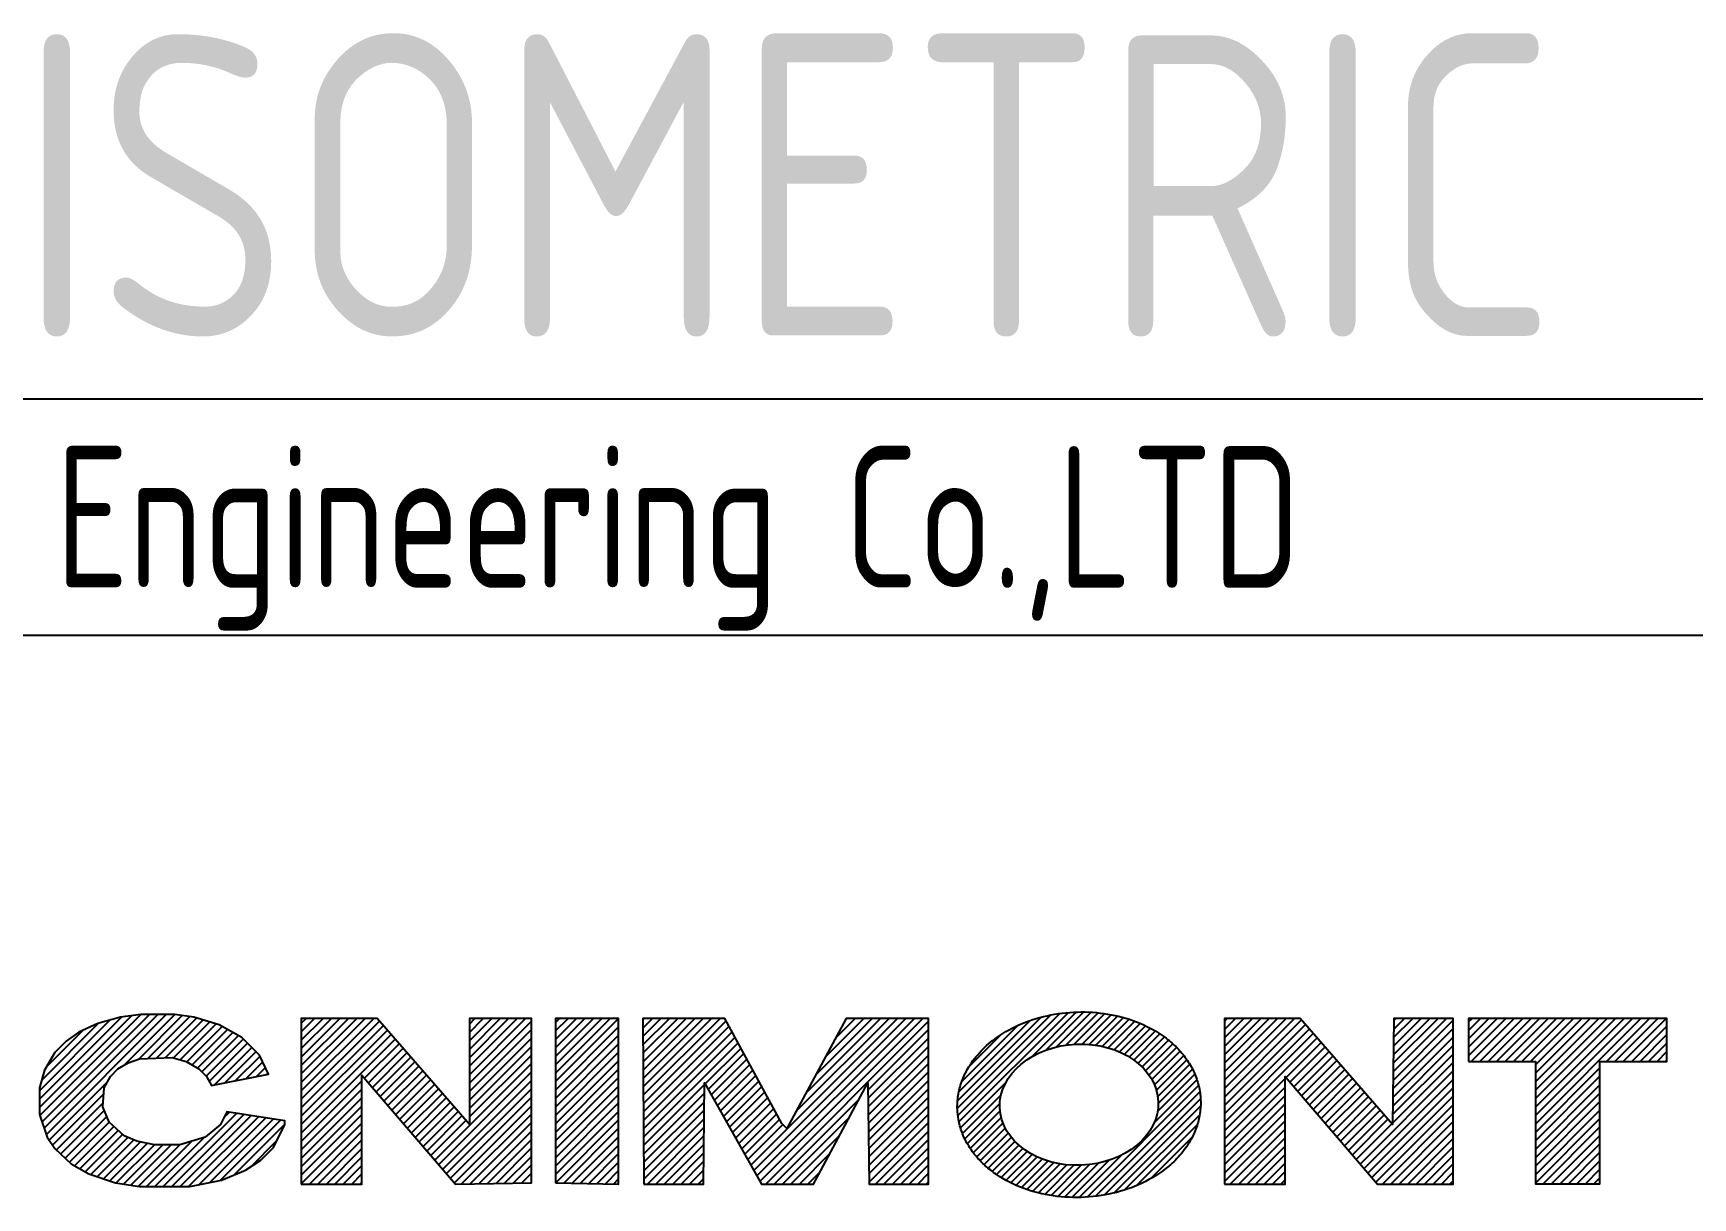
# Model space of a CAD drawing. Extents: x 0 to 594, y 0 to 420.
# Drawn here: x 444.8 to 479.94, y 23.15 to 47.81 of the extents above; entities that cross this region are included whole.
import ezdxf
from ezdxf.enums import TextEntityAlignment as Align

# ---------------------------------------------------------------- set-up
doc = ezdxf.new("R2010")
doc.units = 0
doc.header["$MEASUREMENT"] = 0
doc.linetypes.add('BORDER_2012_SLN$0$8001.Solid', pattern=[0])
doc.layers.add('BORDER_2012_SLN$0$2', color=7, linetype='Continuous')
for name, color, linetype, lineweight in [('BORDER_2012_SLN$0$BG_Level_1', 7, 'BORDER_2012_SLN$0$8001.Solid', 25), ('BORDER_2012_SLN$0$LOGO_OUTLINE', 7, 'BORDER_2012_SLN$0$8001.Solid', 25), ('BORDER_2012_SLN$0$S&T_HATCH', 7, 'BORDER_2012_SLN$0$8001.Solid', 25)]:
    doc.layers.add(name, color=color, linetype=linetype, lineweight=lineweight)
doc.styles.add('BORDER_2012_SLN$0$GOST type A', font='GOST type A')
doc.styles.add('BORDER_2012_SLN$0$GOSTtypeA', font='')
doc.styles.get('BORDER_2012_SLN$0$GOSTtypeA').set_extended_font_data('GOST type A')

# ---------------------------------------------------------------- blocks, each defined once
blk = doc.blocks.new('BORDER_2012_SLN')
at = {"lineweight": -3}
for p, q in [((444.934, 25.06), (446.879, 27.005)), ((444.934, 25.239), (446.674, 26.98)), ((444.934, 25.418), (446.432, 26.917)), ((444.942, 24.89), (447.082, 27.03)), ((444.982, 25.645), (446.185, 26.848)), ((444.987, 24.756), (447.261, 27.03)), ((445.032, 24.622), (447.44, 27.03)), ((445.077, 24.487), (447.619, 27.03)), ((446.734, 25.966), (447.798, 27.03)), ((447.035, 26.088), (447.956, 27.009)), ((447.225, 26.1), (448.114, 26.988)), ((447.411, 26.107), (448.263, 26.958)), ((447.597, 26.114), (448.4, 26.917)), ((447.774, 26.112), (448.538, 26.875)), ((447.915, 26.073), (448.675, 26.834)), ((448.052, 26.032), (448.8, 26.78)), ((448.164, 25.965), (448.915, 26.716)), ((450.477, 25.415), (452.011, 26.95)), ((450.477, 25.594), (451.832, 26.95)), ((450.477, 25.773), (451.653, 26.95)), ((450.477, 25.952), (451.474, 26.95)), ((450.477, 26.131), (451.295, 26.95)), ((450.477, 26.31), (451.116, 26.95)), ((450.477, 26.489), (450.938, 26.95)), ((450.477, 26.668), (450.759, 26.95)), ((450.477, 26.846), (450.58, 26.95)), ((450.477, 25.236), (452.133, 26.893)), ((450.477, 25.058), (452.216, 26.797)), ((454.038, 25.757), (455.226, 26.945)), ((454.038, 25.935), (455.047, 26.945)), ((454.038, 26.114), (454.868, 26.945)), ((454.038, 26.293), (454.689, 26.945)), ((454.038, 26.472), (454.51, 26.945)), ((454.038, 26.651), (454.331, 26.945)), ((454.038, 26.83), (454.153, 26.945)), ((454.038, 25.578), (455.35, 26.89)), ((454.038, 25.399), (455.35, 26.711)), ((455.858, 25.788), (457.02, 26.95)), ((455.858, 25.967), (456.841, 26.95)), ((455.858, 26.146), (456.662, 26.95)), ((455.858, 26.325), (456.483, 26.95)), ((455.858, 26.504), (456.304, 26.95)), ((455.858, 26.683), (456.125, 26.95)), ((455.858, 26.862), (455.946, 26.95)), ((455.858, 25.61), (457.197, 26.948)), ((455.858, 25.431), (457.197, 26.769)), ((457.706, 26.921), (457.735, 26.95)), ((457.708, 26.743), (457.914, 26.95)), ((457.709, 26.566), (458.093, 26.95)), ((457.71, 26.388), (458.272, 26.95)), ((457.712, 26.211), (458.451, 26.95)), ((457.713, 26.033), (458.63, 26.95)), ((457.714, 25.856), (458.808, 26.95)), ((457.716, 25.678), (458.987, 26.95)), ((457.717, 25.5), (459.166, 26.95)), ((457.718, 25.323), (459.345, 26.95)), ((457.72, 25.145), (459.474, 26.899)), ((457.721, 24.968), (459.537, 26.783)), ((459.996, 23.844), (463.102, 26.95)), ((460.061, 23.73), (463.28, 26.95)), ((460.125, 23.615), (463.459, 26.95)), ((460.19, 23.501), (463.638, 26.95)), ((460.31, 23.442), (463.757, 26.89)), ((460.952, 24.979), (462.923, 26.95)), ((461.162, 25.368), (462.744, 26.95)), ((461.373, 25.757), (462.565, 26.95)), ((461.583, 26.146), (462.386, 26.95)), ((461.793, 26.535), (462.207, 26.95)), ((462.003, 26.924), (462.028, 26.95)), ((462.474, 25.428), (463.757, 26.711)), ((470.023, 25.463), (471.509, 26.95)), ((470.023, 25.642), (471.33, 26.95)), ((470.023, 25.821), (471.151, 26.95)), ((470.023, 26), (470.972, 26.95)), ((470.023, 26.179), (470.794, 26.95)), ((470.023, 26.357), (470.615, 26.95)), ((470.023, 26.536), (470.436, 26.95)), ((470.023, 26.715), (470.257, 26.95)), ((470.023, 26.894), (470.078, 26.95)), ((470.023, 25.284), (471.656, 26.918)), ((470.023, 25.105), (471.74, 26.822)), ((470.023, 24.926), (471.823, 26.727)), ((473.593, 25.455), (474.869, 26.732)), ((473.595, 25.637), (474.869, 26.911)), ((473.597, 25.818), (474.729, 26.95)), ((473.599, 25.999), (474.55, 26.95)), ((473.601, 26.18), (474.371, 26.95)), ((473.603, 26.361), (474.192, 26.95)), ((473.606, 26.542), (474.013, 26.95)), ((473.608, 26.723), (473.835, 26.95)), ((473.61, 26.904), (473.656, 26.95)), ((475.19, 26.159), (475.981, 26.95)), ((475.19, 26.337), (475.802, 26.95)), ((475.19, 26.516), (475.623, 26.95)), ((475.19, 26.695), (475.445, 26.95)), ((475.19, 26.874), (475.266, 26.95)), ((475.25, 26.039), (476.16, 26.95)), ((475.429, 26.039), (476.339, 26.95)), ((475.607, 26.039), (476.518, 26.95)), ((475.786, 26.039), (476.697, 26.95)), ((475.965, 26.039), (476.876, 26.95)), ((476.144, 26.039), (477.054, 26.95)), ((476.323, 26.039), (477.233, 26.95)), ((476.502, 26.039), (477.412, 26.95)), ((476.607, 24.713), (478.843, 26.95)), ((476.607, 24.892), (478.664, 26.95)), ((476.607, 25.071), (478.486, 26.95)), ((476.607, 25.25), (478.307, 26.95)), ((476.607, 25.429), (478.128, 26.95)), ((476.607, 25.608), (477.949, 26.95)), ((476.607, 25.787), (477.77, 26.95)), ((476.607, 25.966), (477.591, 26.95)), ((478.112, 26.039), (479.022, 26.95)), ((478.291, 26.039), (479.201, 26.95)), ((478.47, 26.039), (479.38, 26.95)), ((478.648, 26.039), (479.394, 26.785)), ((445.083, 25.925), (445.856, 26.698)), ((448.276, 25.898), (449.03, 26.652)), ((448.372, 25.815), (449.145, 26.588)), ((448.461, 25.725), (449.251, 26.515)), ((448.528, 25.613), (449.34, 26.426)), ((450.477, 24.879), (452.299, 26.701)), ((450.477, 24.7), (452.382, 26.605)), ((450.477, 24.521), (452.465, 26.51)), ((451.816, 25.682), (452.549, 26.414)), ((454.038, 25.22), (455.35, 26.532)), ((455.858, 25.252), (457.197, 26.591)), ((455.858, 25.073), (457.197, 26.412)), ((457.722, 24.79), (459.599, 26.667)), ((457.724, 24.613), (459.662, 26.551)), ((457.725, 24.435), (459.725, 26.435)), ((462.476, 25.251), (463.757, 26.532)), ((470.023, 24.748), (471.906, 26.631)), ((470.023, 24.569), (471.989, 26.535)), ((471.328, 25.695), (472.072, 26.44)), ((473.588, 25.093), (474.869, 26.374)), ((473.591, 25.274), (474.869, 26.553)), ((478.827, 26.039), (479.394, 26.606)), ((479.006, 26.039), (479.394, 26.427)), ((448.636, 25.543), (449.43, 26.336)), ((448.86, 25.587), (449.519, 26.247)), ((449.083, 25.632), (449.603, 26.152)), ((449.307, 25.677), (449.66, 26.03)), ((451.899, 25.585), (452.632, 26.318)), ((451.982, 25.489), (452.715, 26.223)), ((452.064, 25.393), (452.798, 26.127)), ((452.147, 25.297), (452.881, 26.031)), ((454.038, 25.041), (455.35, 26.353)), ((454.038, 24.862), (455.35, 26.174)), ((455.858, 24.894), (457.197, 26.233)), ((455.858, 24.715), (457.197, 26.054)), ((459.03, 25.562), (459.788, 26.319)), ((459.095, 25.447), (459.851, 26.203)), ((459.159, 25.333), (459.914, 26.087)), ((462.478, 25.074), (463.757, 26.353)), ((462.481, 24.898), (463.757, 26.174)), ((471.41, 25.599), (472.156, 26.344)), ((471.493, 25.502), (472.239, 26.248)), ((471.576, 25.406), (472.322, 26.152)), ((471.658, 25.31), (472.405, 26.057)), ((473.584, 24.731), (474.869, 26.016)), ((473.586, 24.912), (474.869, 26.195)), ((479.185, 26.039), (479.394, 26.248)), ((479.364, 26.039), (479.394, 26.069)), ((449.531, 25.722), (449.717, 25.908)), ((449.754, 25.766), (449.774, 25.786)), ((452.23, 25.201), (452.964, 25.935)), ((452.313, 25.105), (453.048, 25.84)), ((452.395, 25.009), (453.131, 25.744)), ((453.305, 23.951), (455.35, 25.995)), ((453.388, 23.855), (455.35, 25.816)), ((455.858, 24.536), (457.197, 25.875)), ((455.858, 24.357), (457.197, 25.696)), ((459.224, 25.218), (459.977, 25.971)), ((459.288, 25.104), (460.04, 25.855)), ((459.352, 24.989), (460.103, 25.739)), ((462.483, 24.721), (463.757, 25.995)), ((462.485, 24.544), (463.757, 25.816)), ((470.023, 24.39), (471.308, 25.675)), ((471.741, 25.214), (472.488, 25.961)), ((471.824, 25.117), (472.571, 25.865)), ((471.906, 25.021), (472.655, 25.77)), ((471.989, 24.925), (472.738, 25.674)), ((472.898, 23.866), (474.869, 25.837)), ((472.981, 23.77), (474.869, 25.658)), ((476.607, 24.535), (477.975, 25.902)), ((476.607, 24.356), (477.975, 25.724)), ((445.137, 24.369), (446.368, 25.6)), ((445.209, 24.262), (446.291, 25.344)), ((450.477, 24.342), (451.762, 25.627)), ((450.477, 24.163), (451.762, 25.448)), ((452.478, 24.912), (453.214, 25.648)), ((452.561, 24.816), (453.297, 25.553)), ((452.643, 24.72), (453.38, 25.457)), ((452.726, 24.624), (453.464, 25.361)), ((453.471, 23.759), (455.35, 25.637)), ((453.554, 23.662), (455.35, 25.459)), ((455.858, 24.179), (457.197, 25.517)), ((455.858, 24), (457.197, 25.338)), ((457.726, 24.258), (459.017, 25.549)), ((457.728, 24.08), (459.015, 25.368)), ((459.417, 24.875), (460.165, 25.623)), ((459.481, 24.76), (460.228, 25.507)), ((459.546, 24.646), (460.291, 25.391)), ((462.487, 24.368), (463.757, 25.637)), ((462.49, 24.191), (463.757, 25.459)), ((470.023, 24.211), (471.308, 25.496)), ((470.023, 24.032), (471.308, 25.317)), ((472.071, 24.829), (472.821, 25.578)), ((472.154, 24.732), (472.904, 25.482)), ((472.237, 24.636), (472.987, 25.387)), ((473.063, 23.674), (474.869, 25.48)), ((476.607, 24.177), (477.975, 25.545)), ((476.607, 23.998), (477.975, 25.366)), ((445.288, 24.162), (446.278, 25.152)), ((445.381, 24.076), (446.304, 25)), ((448.838, 24.85), (448.948, 24.96)), ((450.477, 23.984), (451.762, 25.269)), ((450.477, 23.805), (451.762, 25.091)), ((452.809, 24.528), (453.547, 25.266)), ((452.892, 24.432), (453.63, 25.17)), ((452.974, 24.335), (453.713, 25.074)), ((453.057, 24.239), (453.796, 24.978)), ((453.636, 23.566), (455.35, 25.28)), ((453.719, 23.47), (455.35, 25.101)), ((455.858, 23.821), (457.197, 25.16)), ((455.858, 23.642), (457.197, 24.981)), ((457.729, 23.903), (459.013, 25.186)), ((457.731, 23.725), (459.011, 25.005)), ((459.61, 24.531), (460.354, 25.275)), ((459.674, 24.417), (460.417, 25.159)), ((459.739, 24.302), (460.48, 25.043)), ((460.488, 23.442), (462.288, 25.241)), ((462.492, 24.015), (463.757, 25.28)), ((462.494, 23.838), (463.757, 25.101)), ((470.023, 23.853), (471.308, 25.138)), ((470.023, 23.674), (471.308, 24.959)), ((472.319, 24.54), (473.07, 25.291)), ((472.402, 24.444), (473.154, 25.195)), ((472.485, 24.348), (473.237, 25.1)), ((472.567, 24.251), (473.32, 25.004)), ((473.146, 23.578), (474.869, 25.301)), ((473.229, 23.481), (474.869, 25.122)), ((476.607, 23.819), (477.975, 25.187)), ((476.607, 23.64), (477.975, 25.008)), ((445.474, 23.99), (446.357, 24.873)), ((445.567, 23.904), (446.412, 24.749)), ((445.672, 23.831), (446.505, 24.664)), ((447.555, 23.388), (449.104, 24.937)), ((447.734, 23.388), (449.259, 24.913)), ((447.913, 23.388), (449.414, 24.89)), ((448.092, 23.388), (449.569, 24.866)), ((448.308, 23.426), (449.725, 24.842)), ((448.532, 23.471), (449.88, 24.819)), ((448.756, 23.516), (450.035, 24.795)), ((449.052, 23.633), (450.129, 24.71)), ((450.477, 23.627), (451.762, 24.912)), ((450.477, 23.448), (451.762, 24.733)), ((453.14, 24.143), (453.879, 24.883)), ((453.223, 24.047), (453.963, 24.787)), ((453.872, 23.444), (455.35, 24.922)), ((454.054, 23.447), (455.35, 24.743)), ((455.864, 23.469), (457.197, 24.802)), ((456.04, 23.465), (457.197, 24.623)), ((457.732, 23.548), (459.008, 24.824)), ((457.805, 23.442), (459.006, 24.643)), ((459.803, 24.188), (460.543, 24.927)), ((459.868, 24.073), (460.606, 24.811)), ((459.932, 23.959), (460.676, 24.703)), ((460.667, 23.442), (462.08, 24.854)), ((462.497, 23.661), (463.757, 24.922)), ((462.499, 23.485), (463.757, 24.743)), ((470.023, 23.495), (471.308, 24.781)), ((470.148, 23.442), (471.308, 24.602)), ((472.65, 24.155), (473.403, 24.908)), ((472.733, 24.059), (473.486, 24.813)), ((472.815, 23.963), (473.569, 24.717)), ((473.368, 23.442), (474.869, 24.943)), ((473.547, 23.442), (474.869, 24.764)), ((476.607, 23.461), (477.975, 24.829)), ((476.772, 23.447), (477.975, 24.65)), ((445.786, 23.766), (446.599, 24.578)), ((445.9, 23.701), (446.692, 24.493)), ((446.02, 23.642), (446.806, 24.428)), ((446.154, 23.598), (446.934, 24.377)), ((446.289, 23.553), (447.072, 24.336)), ((446.423, 23.508), (447.219, 24.305)), ((446.559, 23.466), (447.367, 24.273)), ((446.714, 23.441), (447.545, 24.272)), ((446.868, 23.417), (447.723, 24.272)), ((447.023, 23.393), (447.902, 24.272)), ((447.198, 23.388), (448.156, 24.347)), ((447.376, 23.388), (448.412, 24.424)), ((449.406, 23.809), (449.959, 24.361)), ((450.65, 23.442), (451.762, 24.554)), ((450.829, 23.442), (451.762, 24.375)), ((454.236, 23.45), (455.35, 24.564)), ((454.418, 23.453), (455.35, 24.385)), ((456.215, 23.462), (457.197, 24.444)), ((456.39, 23.458), (457.197, 24.265)), ((457.984, 23.442), (459.004, 24.462)), ((458.163, 23.442), (459.002, 24.281)), ((460.846, 23.442), (461.872, 24.468)), ((462.635, 23.442), (463.757, 24.564)), ((462.814, 23.442), (463.757, 24.385)), ((470.327, 23.442), (471.308, 24.423)), ((473.726, 23.442), (474.869, 24.585)), ((473.905, 23.442), (474.869, 24.406)), ((476.951, 23.447), (477.975, 24.471)), ((477.13, 23.447), (477.975, 24.293)), ((451.008, 23.442), (451.762, 24.196)), ((451.187, 23.442), (451.762, 24.017)), ((454.6, 23.456), (455.35, 24.206)), ((454.782, 23.459), (455.35, 24.028)), ((456.566, 23.455), (457.197, 24.086)), ((456.741, 23.451), (457.197, 23.907)), ((458.342, 23.442), (458.999, 24.1)), ((458.521, 23.442), (458.997, 23.918)), ((461.025, 23.442), (461.664, 24.081)), ((462.993, 23.442), (463.757, 24.206)), ((463.172, 23.442), (463.757, 24.027)), ((470.506, 23.442), (471.308, 24.244)), ((470.685, 23.442), (471.308, 24.065)), ((474.084, 23.442), (474.869, 24.227)), ((474.262, 23.442), (474.869, 24.048)), ((477.309, 23.447), (477.975, 24.114)), ((477.488, 23.447), (477.975, 23.935)), ((451.365, 23.442), (451.762, 23.838)), ((451.544, 23.442), (451.762, 23.66)), ((454.963, 23.462), (455.35, 23.849)), ((455.145, 23.465), (455.35, 23.67)), ((456.916, 23.448), (457.197, 23.728)), ((457.092, 23.444), (457.197, 23.55)), ((458.7, 23.442), (458.995, 23.737)), ((458.879, 23.442), (458.993, 23.556)), ((461.204, 23.442), (461.456, 23.694)), ((463.351, 23.442), (463.757, 23.849)), ((463.529, 23.442), (463.757, 23.67)), ((470.864, 23.442), (471.308, 23.886)), ((471.043, 23.442), (471.308, 23.707)), ((474.441, 23.442), (474.869, 23.87)), ((474.62, 23.442), (474.869, 23.691)), ((477.667, 23.447), (477.975, 23.756)), ((477.845, 23.447), (477.975, 23.577)), ((451.723, 23.442), (451.762, 23.481)), ((455.327, 23.468), (455.35, 23.491)), ((463.708, 23.442), (463.757, 23.491)), ((471.221, 23.442), (471.308, 23.528)), ((474.799, 23.442), (474.869, 23.512))]:
    blk.add_line(p, q, dxfattribs=at)
at = {"linetype": 'BORDER_2012_SLN$0$8001.Solid', "lineweight": 25}
blk.add_ellipse((466.945, 25.122), major_axis=(-1.678, -0.066), ratio=0.764283, dxfattribs=at)
blk.add_open_spline([(464.392, 24.812), (464.408, 24.718), (464.46, 24.533), (464.584, 24.274), (464.752, 24.036), (464.957, 23.824), (465.281, 23.571), (465.761, 23.329), (466.403, 23.17), (467.076, 23.141), (467.741, 23.243), (468.359, 23.472), (468.829, 23.782), (469.151, 24.117), (469.343, 24.413), (469.464, 24.713), (469.523, 25.006), (469.525, 25.303), (469.469, 25.595), (469.359, 25.873), (469.2, 26.129), (468.999, 26.359), (468.688, 26.621), (468.233, 26.872), (467.629, 27.048), (466.99, 27.106), (466.349, 27.043), (465.739, 26.864), (465.241, 26.594), (464.863, 26.273), (464.621, 25.962), (464.466, 25.651), (464.383, 25.356), (464.365, 25.142), (464.371, 24.961), (464.38, 24.88), (464.392, 24.812)], degree=3, knots=[0, 0, 0, 0, 0.284829, 0.571271, 0.860573, 1.154063, 1.452869, 2.089495, 2.75004, 3.424218, 4.09716, 4.754401, 5.386808, 5.767398, 6.140266, 6.438075, 6.734063, 7.029367, 7.324915, 7.62172, 7.921077, 8.224478, 8.533289, 9.137941, 9.765362, 10.407797, 11.052808, 11.68719, 12.300974, 12.738866, 13.16538, 13.472548, 13.777184, 14.080656, 14.110931, 14.321211, 14.321211, 14.321211, 14.321211], dxfattribs=at)
at = {"layer": 'BORDER_2012_SLN$0$2'}
for p, q in [((402.905, 40.067), (588.6, 40.067)), ((402.905, 35.067), (491.985, 35.067))]:
    blk.add_line(p, q, dxfattribs=at)
at = {"layer": 'BORDER_2012_SLN$0$LOGO_OUTLINE', "lineweight": -3, "flags": 128}
for points in [[(444.934, 25.477), (444.934, 24.915), (445.095, 24.433), (445.255, 24.192), (445.604, 23.87), (445.978, 23.656), (446.541, 23.469), (447.049, 23.388), (448.12, 23.388), (448.79, 23.522), (449.298, 23.737), (449.62, 23.951), (449.888, 24.219), (450.129, 24.7), (450.129, 24.781), (448.897, 24.968), (448.763, 24.7), (448.442, 24.433), (447.906, 24.272), (447.371, 24.272), (446.996, 24.352), (446.728, 24.46), (446.407, 24.754), (446.273, 25.075), (446.3, 25.477), (446.434, 25.718), (446.594, 25.879), (446.808, 26.012), (447.049, 26.093), (447.746, 26.12), (448.04, 26.039), (448.308, 25.879), (448.468, 25.718), (448.576, 25.531), (449.78, 25.771), (449.593, 26.173), (449.218, 26.548), (448.736, 26.816), (448.201, 26.976), (447.799, 27.03), (447.076, 27.03), (446.648, 26.976), (446.166, 26.843), (445.764, 26.655), (445.496, 26.468), (445.255, 26.227), (445.041, 25.852)], [(450.477, 23.442), (451.762, 23.442), (451.762, 25.745), (453.743, 23.442), (455.35, 23.469), (455.35, 26.945), (454.038, 26.945), (454.038, 24.7), (452.083, 26.95), (450.477, 26.95)], [(455.858, 23.469), (457.197, 23.442), (457.197, 26.95), (455.858, 26.95)], [(457.733, 23.442), (458.991, 23.442), (459.018, 25.584), (460.223, 23.442), (461.321, 23.442), (462.472, 25.584), (462.499, 23.442), (463.757, 23.442), (463.757, 26.95), (462.017, 26.95), (460.758, 24.62), (460.651, 24.727), (459.446, 26.95), (457.706, 26.95)], [(470.023, 23.442), (471.308, 23.442), (471.308, 25.718), (473.262, 23.442), (474.869, 23.442), (474.869, 26.95), (473.61, 26.95), (473.584, 24.7), (471.629, 26.95), (470.023, 26.95)], [(475.19, 26.039), (476.607, 26.039), (476.607, 23.447), (477.975, 23.447), (477.975, 26.039), (479.394, 26.039), (479.394, 26.95), (475.19, 26.95)]]:
    blk.add_lwpolyline(points, close=True, dxfattribs=at)
at = {"layer": 'BORDER_2012_SLN$0$S&T_HATCH', "lineweight": -3}
for p, q in [((464.402, 24.757), (466.719, 27.074)), ((465.936, 26.132), (466.888, 27.084)), ((466.239, 26.275), (467.049, 27.085)), ((466.469, 26.345), (467.203, 27.08)), ((466.666, 26.383), (467.351, 27.068)), ((464.368, 25.042), (466.349, 27.023)), ((464.373, 25.206), (466.142, 26.975)), ((464.379, 24.894), (466.54, 27.054)), ((464.4, 25.393), (465.913, 26.906)), ((464.463, 25.616), (465.648, 26.8)), ((466.844, 26.402), (467.493, 27.05)), ((467.008, 26.406), (467.629, 27.027)), ((467.16, 26.399), (467.761, 26.999)), ((467.303, 26.382), (467.888, 26.967)), ((467.438, 26.357), (468.01, 26.93)), ((467.565, 26.325), (468.129, 26.888)), ((467.686, 26.286), (468.243, 26.843)), ((467.8, 26.241), (468.353, 26.794)), ((467.908, 26.189), (468.459, 26.74)), ((464.611, 25.923), (465.298, 26.61)), ((468.01, 26.132), (468.561, 26.683)), ((468.106, 26.068), (468.659, 26.621)), ((468.196, 25.998), (468.753, 26.556)), ((468.279, 25.923), (468.843, 26.487)), ((468.356, 25.84), (468.929, 26.413)), ((468.426, 25.75), (469.011, 26.335)), ((468.488, 25.653), (469.088, 26.253)), ((468.541, 25.546), (469.161, 26.166)), ((468.583, 25.429), (469.229, 26.075)), ((468.608, 24.975), (469.399, 25.766)), ((468.612, 25.298), (469.291, 25.978)), ((468.624, 25.15), (469.348, 25.875)), ((464.435, 24.631), (465.395, 25.591)), ((464.477, 24.513), (465.294, 25.33)), ((467.117, 23.166), (469.478, 25.526)), ((467.293, 23.182), (469.504, 25.393)), ((468.54, 24.748), (469.442, 25.65)), ((464.525, 24.402), (465.267, 25.144)), ((464.58, 24.297), (465.272, 24.989)), ((467.48, 23.21), (469.519, 25.248)), ((467.682, 23.252), (469.52, 25.09)), ((464.641, 24.198), (465.296, 24.853)), ((464.707, 24.105), (465.335, 24.732)), ((464.778, 24.017), (465.384, 24.623)), ((467.903, 23.313), (469.501, 24.911)), ((468.155, 23.405), (469.451, 24.702)), ((464.854, 23.933), (465.444, 24.522)), ((464.934, 23.854), (465.511, 24.43)), ((465.019, 23.779), (465.586, 24.346)), ((465.108, 23.708), (465.667, 24.268)), ((468.467, 23.558), (469.341, 24.432)), ((465.201, 23.642), (465.755, 24.196)), ((465.298, 23.579), (465.85, 24.131)), ((465.399, 23.521), (465.95, 24.071)), ((465.504, 23.466), (466.056, 24.018)), ((465.613, 23.415), (466.168, 23.971)), ((465.725, 23.369), (466.287, 23.93)), ((466.792, 23.159), (467.575, 23.942)), ((466.951, 23.159), (467.845, 24.053)), ((465.842, 23.326), (466.412, 23.896)), ((465.964, 23.288), (466.544, 23.868)), ((466.089, 23.254), (466.684, 23.849)), ((466.219, 23.224), (466.834, 23.839)), ((466.354, 23.2), (466.993, 23.839)), ((466.494, 23.181), (467.166, 23.853)), ((466.64, 23.167), (467.357, 23.884))]:
    blk.add_line(p, q, dxfattribs=at)
at = {"layer": 'BORDER_2012_SLN$0$2', "style": 'BORDER_2012_SLN$0$GOSTtypeA', "width": 0.9}
blk.add_text('Sinopec Shanghai Engineering Co.,LTD ', height=3, dxfattribs=at).set_placement((446.81, 36.067), align=Align.CENTER)
at = {"layer": 'BORDER_2012_SLN$0$BG_Level_1', "color": 7, "style": 'BORDER_2012_SLN$0$GOST type A'}
blk.add_text('PIPING ISOMETRIC', height=6.4, dxfattribs=at).set_placement((420.547, 41.388))

msp = doc.modelspace()

# ---------------------------------------------------------------- block references
at = {"linetype": 'Continuous'}
msp.add_blockref('BORDER_2012_SLN', (0, 0), dxfattribs=at)

doc.saveas('drawing.dxf')
